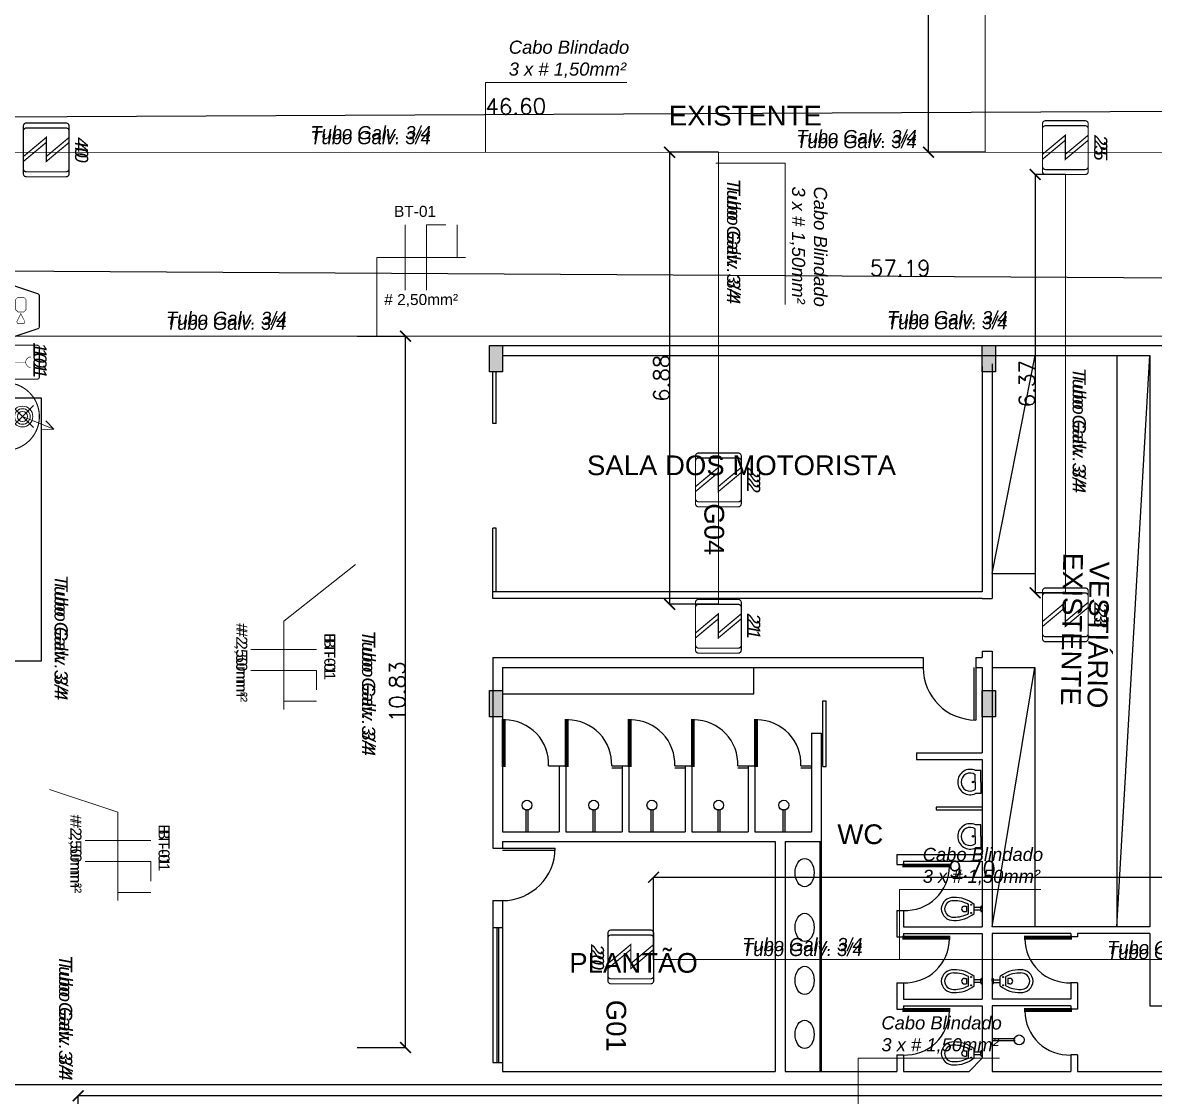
# Model space of a CAD drawing. Header units: metres. Extents: x -331 to 2982, y 362 to 2539.
# Drawn here: x 2897.21 to 2914.43, y 1408.17 to 1424.52 of the extents above; entities that cross this region are included whole.
import ezdxf
from ezdxf.enums import TextEntityAlignment as Align

# ---------------------------------------------------------------- set-up
doc = ezdxf.new("R2010")
doc.units = ezdxf.units.M
doc.layers.get('0').update_dxf_attribs({"color": 251})
doc.layers.get('Defpoints').update_dxf_attribs({"color": 251})
for name, color, linetype in [('DET. FUMAÇA', 1, 'Continuous'), ('Div', 251, 'Continuous'), ('Pis', 251, 'Continuous')]:
    doc.layers.add(name, color=color, linetype=linetype)
doc.styles.add('ARIAL', font='arial.ttf')
doc.styles.add('COTA', font='simplex.shx')
doc.styles.add('DESTAQUE', font='arial.ttf', dxfattribs={"height": 0.4})
doc.styles.get("Standard").update_dxf_attribs({"font": 'arial.ttf', "height": 0.3})
doc.dimstyles.new('EXEC_75', dxfattribs={"dimscale": 75, "dimtxt": 0.0032, "dimasz": 0.0022, "dimexe": 0, "dimexo": 0, "dimgap": 5e-05, "dimtad": 1, "dimzin": 4, "dimdsep": 46, "dimtxsty": 'COTA', "dimblk": 'ARCHTICK', "dimcen": 0, "dimclrd": 1, "dimclre": 1, "dimclrt": 2, "dimazin": 0, "dimtfac": 1, "dimtix": 1, "dimtmove": 2, "dimatfit": 3, "dimldrblk": 'DOT', "dimfxl": 1, "dimtvp": 1, "dimtolj": 1, "dimtzin": 0, "dimarcsym": 0})

# ---------------------------------------------------------------- blocks, each defined once
blk = doc.blocks.new('Detector de fumaça')
at = {"layer": 'DET. FUMAÇA', "linetype": 'Continuous', "lineweight": 15, "const_width": 0.0187}
blk.add_lwpolyline([(774.599, 539.816), (775.249, 539.816, -0.414214), (775.296, 539.769), (775.296, 539.167, -0.414214), (775.249, 539.12), (774.599, 539.12, -0.414214), (774.553, 539.167), (774.553, 539.769, -0.414214)], format="xyb", close=True, dxfattribs=at)
blk.add_lwpolyline([(774.773, 539.816), (775.064, 539.468), (774.773, 539.468), (775.064, 539.12)], dxfattribs=at)
blk = doc.blocks.new('WEW')
at = {"color": 1, "lineweight": 0, "true_color": 0xe60000}
for p, q in [((1781.244, 994.005), (1781.439, 994.482)), ((1781.439, 994.482), (1781.308, 994.36)), ((1781.439, 994.482), (1781.447, 994.302)), ((1781.075, 994.175), (1781.413, 993.836)), ((1781.413, 994.175), (1781.075, 993.836))]:
    blk.add_line(p, q, dxfattribs=at)
at = {"color": 1, "true_color": 0xe60000, "const_width": 0.0172}
for points in [[(1779.259, 993.747), (1780.023, 993.747, 0.511918), (1780.056, 993.793), (1779.907, 994.24, 0.322823), (1779.874, 994.263), (1779.408, 994.263, 0.322823), (1779.375, 994.24), (1779.226, 993.793, 0.511918)], [(1780.193, 994.263), (1780.641, 994.263, -0.414214), (1780.675, 994.229), (1780.675, 993.782, -0.414214), (1780.641, 993.747), (1780.193, 993.747, -0.414214), (1780.159, 993.782), (1780.159, 994.229, -0.414214)], [(1780.764, 993.748), (1781.724, 993.748, 0.435311), (1781.759, 993.784, 0.930949), (1780.73, 993.784, 0.435311)]]:
    blk.add_lwpolyline(points, format="xyb", close=True, dxfattribs=at)
at = {"color": 1, "true_color": 0xe60000, "const_width": 0.0086}
for points in [[(1779.463, 994.06), (1779.617, 994.06), (1779.652, 994.026), (1779.652, 993.936), (1779.617, 993.902), (1779.463, 993.902), (1779.428, 993.936), (1779.428, 994.026)], [(1779.832, 993.936), (1779.832, 994.026), (1779.802, 994.044), (1779.679, 993.981), (1779.802, 993.918)]]:
    blk.add_lwpolyline(points, close=True, dxfattribs=at)
for points in [[(1780.336, 994.135), (1780.338, 994.117), (1780.344, 994.099), (1780.351, 994.088), (1780.365, 994.073), (1780.373, 994.067), (1780.386, 994.06), (1780.397, 994.057), (1780.413, 994.055), (1780.421, 994.055), (1780.431, 994.056), (1780.45, 994.062), (1780.464, 994.07), (1780.477, 994.082), (1780.488, 994.096), (1780.494, 994.11), (1780.497, 994.122), (1780.498, 994.13), (1780.498, 994.136)], [(1780.417, 993.837), (1780.417, 994.055)]]:
    blk.add_lwpolyline(points, dxfattribs=at)
at = {"color": 1, "lineweight": 0, "true_color": 0xe60000}
for radius in [0.158, 0.119, 0.0774]:
    blk.add_circle((1781.244, 994.005), radius, dxfattribs=at)
blk = doc.blocks.new('rett')
at = {"color": 2, "linetype": 'Continuous', "lineweight": 15}
blk.add_line((813.966, 2203), (814.262, 2203), dxfattribs=at)
at = {"layer": 'Div', "color": 2, "linetype": 'Continuous', "lineweight": 15}
for p, q in [((813.645, 2202.003), (813.645, 2203)), ((813.966, 2202.003), (813.966, 2203)), ((814.435, 2202.502), (814.435, 2203))]:
    blk.add_line(p, q, dxfattribs=at)
blk.add_lwpolyline([(813.214, 2201.295), (813.214, 2202.502), (814.56, 2202.502)], dxfattribs=at)
at = {"layer": 'Div', "color": 2, "linetype": 'Continuous', "lineweight": 15, "char_height": 0.1683, "attachment_point": 1}
for s, insert in [('\\pxqc;\\PBT-01{\\fArial|b0|i1|c0|p34;  }', (808.19, 2203.569)), ('\\pxqc;\\P\\pi-0.92701,l1.92701,t1.92701;#^I2,50mm²', (808.198, 2202.227))]:
    blk.add_mtext_dynamic_manual_height_columns(s, width=11.20762, gutter_width=2.104, heights=[0], dxfattribs=dict(at, insert=insert))
blk = doc.blocks.new('derw')
at = {"layer": 'Div', "color": 2, "linetype": 'Continuous', "lineweight": 15}
blk.add_lwpolyline([(814.419, 2191.53), (814.419, 2192.589), (816.571, 2192.589)], dxfattribs=at)
at = {"layer": 'Div', "color": 2, "linetype": 'Continuous', "lineweight": 15, "insert": (814.772, 2193.224), "char_height": 0.2, "attachment_point": 1}
blk.add_mtext_dynamic_manual_height_columns('{\\fArial|b0|i1|c0|p34;Cabo Blindado \\P3 x # 1,50mm²}', width=13.3188, gutter_width=2.5, heights=[0], dxfattribs=at)
blk = doc.blocks.new('_ARCHTICK')
at = {"color": 0, "linetype": 'ByBlock', "const_width": 0.15}
blk.add_lwpolyline([(-0.5, -0.5), (0.5, 0.5)], dxfattribs=at)
blk = doc.blocks.new('*D121')
at = {"color": 1, "linetype": 'Continuous', "lineweight": -2, "transparency": 16777216}
for p, q in [((2911.857, 1427.912), (2910.993, 1427.912)), ((2910.993, 1422.545), (2910.993, 1427.912)), ((2911.857, 1422.545), (2910.993, 1422.545))]:
    blk.add_line(p, q, dxfattribs=at)
at = {"layer": 'Defpoints', "color": 0, "transparency": 16777216}
for p in [(2910.993, 1427.912), (2911.857, 1427.912), (2911.857, 1422.545)]:
    blk.add_point(p, dxfattribs=at)
at = {"color": 1, "lineweight": -2, "transparency": 16777216, "xscale": 0.165, "yscale": 0.165, "zscale": 0.165}
for p, rotation in [((2910.993, 1427.912), 90), ((2910.993, 1422.545), 270)]:
    blk.add_blockref('_ARCHTICK', p, dxfattribs=dict(at, rotation=rotation))
at = {"color": 2, "lineweight": 15, "transparency": 16777216, "insert": (2910.869, 1425.228), "char_height": 0.24, "attachment_point": 5, "rotation": 90, "style": 'COTA'}
blk.add_mtext('\\A1;5.37', dxfattribs=at)
blk = doc.blocks.new('_Dot')
at = {"color": 0, "linetype": 'ByBlock', "lineweight": -2}
blk.add_line((-0.5, 0), (-1, 0), dxfattribs=at)
at = {"color": 0, "linetype": 'ByBlock', "const_width": 0.5}
blk.add_lwpolyline([(-0.25, 0, 1), (0.25, 0, 1)], format="xyb", close=True, dxfattribs=at)
blk = doc.blocks.new('*D131')
at = {"color": 1, "linetype": 'Continuous', "lineweight": -2, "transparency": 16777216}
for p, q in [((2898.053, 1407.716), (2898.053, 1408.178)), ((2947.522, 1408.178), (2898.053, 1408.178)), ((2947.522, 1407.716), (2947.522, 1408.178))]:
    blk.add_line(p, q, dxfattribs=at)
at = {"layer": 'Defpoints', "color": 0, "transparency": 16777216}
for p in [(2898.053, 1408.178), (2898.053, 1407.716), (2947.522, 1407.716)]:
    blk.add_point(p, dxfattribs=at)
at = {"color": 1, "lineweight": -2, "transparency": 16777216, "xscale": 0.165, "yscale": 0.165, "zscale": 0.165, "rotation": 180}
blk.add_blockref('_ARCHTICK', (2898.053, 1408.178), dxfattribs=at)
at = {"color": 1, "lineweight": -2, "transparency": 16777216, "xscale": 0.165, "yscale": 0.165, "zscale": 0.165}
blk.add_blockref('_ARCHTICK', (2947.522, 1408.178), dxfattribs=at)
at = {"color": 2, "lineweight": 15, "transparency": 16777216, "insert": (2922.787, 1408.302), "char_height": 0.24, "attachment_point": 5, "style": 'COTA'}
blk.add_mtext('\\A1;49.47', dxfattribs=at)
blk = doc.blocks.new('*D135')
at = {"color": 1, "linetype": 'Continuous', "lineweight": -2, "transparency": 16777216}
for p, q in [((2913.077, 1422.205), (2912.617, 1422.205)), ((2912.617, 1422.205), (2912.617, 1415.835)), ((2913.077, 1415.835), (2912.617, 1415.835))]:
    blk.add_line(p, q, dxfattribs=at)
at = {"layer": 'Defpoints', "color": 0, "transparency": 16777216}
for p in [(2913.077, 1422.205), (2912.617, 1415.835), (2913.077, 1415.835)]:
    blk.add_point(p, dxfattribs=at)
at = {"color": 1, "lineweight": -2, "transparency": 16777216, "xscale": 0.165, "yscale": 0.165, "zscale": 0.165}
for p, rotation in [((2912.617, 1422.205), 90.00000000000409), ((2912.617, 1415.835), 270.0000000000041)]:
    blk.add_blockref('_ARCHTICK', p, dxfattribs=dict(at, rotation=rotation))
at = {"color": 2, "lineweight": 15, "transparency": 16777216, "insert": (2912.493, 1419.02), "char_height": 0.24, "attachment_point": 5, "rotation": 90, "style": 'COTA'}
blk.add_mtext('\\A1;6.37', dxfattribs=at)
blk = doc.blocks.new('*D136')
at = {"color": 1, "linetype": 'Continuous', "lineweight": -2, "transparency": 16777216}
for p, q in [((2907.796, 1422.545), (2907.054, 1422.545)), ((2907.054, 1422.545), (2907.054, 1415.662)), ((2907.796, 1415.662), (2907.054, 1415.662))]:
    blk.add_line(p, q, dxfattribs=at)
at = {"layer": 'Defpoints', "color": 0, "transparency": 16777216}
for p in [(2907.796, 1422.545), (2907.054, 1415.662), (2907.796, 1415.662)]:
    blk.add_point(p, dxfattribs=at)
at = {"color": 1, "lineweight": -2, "transparency": 16777216, "xscale": 0.165, "yscale": 0.165, "zscale": 0.165}
for p, rotation in [((2907.054, 1422.545), 90), ((2907.054, 1415.662), 270)]:
    blk.add_blockref('_ARCHTICK', p, dxfattribs=dict(at, rotation=rotation))
at = {"color": 2, "lineweight": 15, "transparency": 16777216, "insert": (2906.93, 1419.103), "char_height": 0.24, "attachment_point": 5, "rotation": 90, "style": 'COTA'}
blk.add_mtext('\\A1;6.88', dxfattribs=at)
blk = doc.blocks.new('*D137')
at = {"color": 1, "linetype": 'Continuous', "lineweight": -2, "transparency": 16777216}
for p, q in [((2928.01, 1423.227), (2881.415, 1423.009)), ((2928.013, 1422.617), (2928.01, 1423.227)), ((2881.418, 1422.399), (2881.415, 1423.009))]:
    blk.add_line(p, q, dxfattribs=at)
at = {"layer": 'Defpoints', "color": 0, "transparency": 16777216}
for p in [(2881.415, 1423.009), (2928.013, 1422.617), (2881.418, 1422.399)]:
    blk.add_point(p, dxfattribs=at)
at = {"color": 1, "lineweight": -2, "transparency": 16777216, "xscale": 0.165, "yscale": 0.165, "zscale": 0.165}
for p, rotation in [((2928.01, 1423.227), 0.2676024651313921), ((2881.415, 1423.009), 180.2676024651314)]:
    blk.add_blockref('_ARCHTICK', p, dxfattribs=dict(at, rotation=rotation))
at = {"color": 2, "lineweight": 15, "transparency": 16777216, "insert": (2904.712, 1423.242), "char_height": 0.24, "attachment_point": 5, "rotation": 0.2676, "style": 'COTA'}
blk.add_mtext('\\A1;46.60', dxfattribs=at)
blk = doc.blocks.new('*D142')
at = {"color": 1, "linetype": 'Continuous', "lineweight": -2, "transparency": 16777216}
for p, q in [((2881.964, 1419.745), (2881.97, 1420.829)), ((2881.97, 1420.829), (2939.157, 1420.487)), ((2939.15, 1419.403), (2939.157, 1420.487))]:
    blk.add_line(p, q, dxfattribs=at)
at = {"layer": 'Defpoints', "color": 0, "transparency": 16777216}
for p in [(2939.157, 1420.487), (2881.964, 1419.745), (2939.15, 1419.403)]:
    blk.add_point(p, dxfattribs=at)
at = {"color": 1, "lineweight": -2, "transparency": 16777216, "xscale": 0.165, "yscale": 0.165, "zscale": 0.165}
for p, rotation in [((2881.97, 1420.829), 179.6570397926686), ((2939.157, 1420.487), 359.6570397926686)]:
    blk.add_blockref('_ARCHTICK', p, dxfattribs=dict(at, rotation=rotation))
at = {"color": 2, "lineweight": 15, "transparency": 16777216, "insert": (2910.564, 1420.782), "char_height": 0.24, "attachment_point": 5, "rotation": 359.657, "style": 'COTA'}
blk.add_mtext('\\A1;57.19', dxfattribs=at)
blk = doc.blocks.new('*D143')
at = {"color": 1, "linetype": 'Continuous', "lineweight": -2, "transparency": 16777216}
for p, q in [((2902.297, 1419.745), (2903.034, 1419.745)), ((2903.034, 1408.913), (2903.034, 1419.745)), ((2902.297, 1408.913), (2903.034, 1408.913))]:
    blk.add_line(p, q, dxfattribs=at)
at = {"layer": 'Defpoints', "color": 0, "transparency": 16777216}
for p in [(2902.297, 1419.745), (2903.034, 1419.745), (2902.297, 1408.913)]:
    blk.add_point(p, dxfattribs=at)
at = {"color": 1, "lineweight": -2, "transparency": 16777216, "xscale": 0.165, "yscale": 0.165, "zscale": 0.165}
for p, rotation in [((2903.034, 1419.745), 90), ((2903.034, 1408.913), 270)]:
    blk.add_blockref('_ARCHTICK', p, dxfattribs=dict(at, rotation=rotation))
at = {"color": 2, "lineweight": 15, "transparency": 16777216, "insert": (2902.91, 1414.329), "char_height": 0.24, "attachment_point": 5, "rotation": 90, "style": 'COTA'}
blk.add_mtext('\\A1;10.83', dxfattribs=at)
blk = doc.blocks.new('*D154')
at = {"color": 1, "linetype": 'Continuous', "lineweight": -2, "transparency": 16777216}
for p, q in [((2906.81, 1410.254), (2906.81, 1411.506)), ((2906.81, 1411.506), (2916.507, 1411.506)), ((2916.507, 1410.254), (2916.507, 1411.506))]:
    blk.add_line(p, q, dxfattribs=at)
at = {"layer": 'Defpoints', "color": 0, "transparency": 16777216}
for p in [(2916.507, 1411.506), (2906.81, 1410.254), (2916.507, 1410.254)]:
    blk.add_point(p, dxfattribs=at)
at = {"color": 1, "lineweight": -2, "transparency": 16777216, "xscale": 0.165, "yscale": 0.165, "zscale": 0.165, "rotation": 180}
blk.add_blockref('_ARCHTICK', (2906.81, 1411.506), dxfattribs=at)
at = {"color": 1, "lineweight": -2, "transparency": 16777216, "xscale": 0.165, "yscale": 0.165, "zscale": 0.165}
blk.add_blockref('_ARCHTICK', (2916.507, 1411.506), dxfattribs=at)
at = {"color": 2, "lineweight": 15, "transparency": 16777216, "insert": (2911.659, 1411.63), "char_height": 0.24, "attachment_point": 5, "style": 'COTA'}
blk.add_mtext('\\A1;9.70', dxfattribs=at)
blk = doc.blocks.new('PILAR')
for p, q in [((-0.1, 0.2), (0.1, 0.2)), ((-0.1, -0.2), (-0.1, 0.2)), ((0.1, 0.2), (0.1, -0.2)), ((0.1, -0.2), (-0.1, -0.2))]:
    blk.add_line(p, q)
blk.add_solid([(-0.1, -0.2), (-0.1, 0.2), (0.1, -0.2), (0.1, 0.2)])

msp = doc.modelspace()

# ---------------------------------------------------------------- linework, layer by layer
at = {"lineweight": 0}
for p, q in [((2897.495, 1418.799), (2896.995, 1418.799)), ((2904.412, 1416.82), (2904.362, 1416.82)), ((2911.963, 1416.129), (2912.617, 1416.129)), ((2911.958, 1414.7), (2912.612, 1414.7)), ((2911.789, 1412.128), (2911.789, 1412.128)), ((2911.789, 1412.128), (2911.789, 1412.128)), ((2911.789, 1412.128), (2911.789, 1412.128)), ((2904.362, 1410.74), (2904.512, 1410.74)), ((2896.868, 1408.35), (2944.568, 1408.35))]:
    msp.add_line(p, q, dxfattribs=at)
at = {"color": 2, "linetype": 'Continuous', "lineweight": 15}
for p, q in [((2901.679, 1414.654), (2901.679, 1414.358)), ((2899.156, 1411.744), (2899.156, 1411.447))]:
    msp.add_line(p, q, dxfattribs=at)
at = {"layer": 'DET. FUMAÇA', "color": 3, "linetype": 'Continuous', "lineweight": 15}
msp.add_lwpolyline([(2939.15, 1419.399), (2939.15, 1419.745), (2881.964, 1419.745)], dxfattribs=at)
at = {"layer": 'Div', "color": 150, "linetype": 'Continuous', "lineweight": 0}
for p, q in [((2911.857, 1427.912), (2911.857, 1422.545)), ((2928.013, 1422.549), (2881.765, 1422.539)), ((2907.796, 1415.662), (2907.796, 1422.545)), ((2913.077, 1422.205), (2913.077, 1415.835)), ((2906.81, 1410.254), (2916.507, 1410.254))]:
    msp.add_line(p, q, dxfattribs=at)
at = {"layer": 'Div', "color": 2, "linetype": 'Continuous', "lineweight": 15}
for p, q in [((2900.681, 1414.975), (2901.679, 1414.975)), ((2900.681, 1414.654), (2901.679, 1414.654)), ((2901.18, 1414.186), (2901.679, 1414.186)), ((2898.158, 1412.064), (2899.156, 1412.064)), ((2898.158, 1411.744), (2899.156, 1411.744)), ((2898.657, 1411.275), (2899.156, 1411.275))]:
    msp.add_line(p, q, dxfattribs=at)
for points in [[(2902.275, 1416.266), (2901.18, 1415.407), (2901.18, 1414.06)], [(2897.617, 1412.841), (2898.657, 1412.496), (2898.657, 1411.15)]]:
    msp.add_lwpolyline(points, dxfattribs=at)
at = {"layer": 'Pis'}
for p, q in [((2904.362, 1419.6), (2914.612, 1419.6)), ((2904.512, 1419.45), (2914.362, 1419.45)), ((2911.962, 1419.323), (2911.962, 1415.75)), ((2911.963, 1416.129), (2912.617, 1419.45)), ((2912.617, 1419.45), (2912.617, 1416.129)), ((2913.862, 1419.45), (2913.862, 1410.75)), ((2913.862, 1410.75), (2914.362, 1419.45)), ((2914.362, 1419.45), (2914.362, 1414.7)), ((2904.362, 1418.414), (2904.362, 1419.2)), ((2904.412, 1418.414), (2904.412, 1419.2)), ((2911.812, 1419.28), (2911.812, 1415.85)), ((2897.495, 1418.799), (2896.995, 1418.799)), ((2897.495, 1414.799), (2897.495, 1418.799)), ((2904.412, 1418.414), (2904.362, 1418.414)), ((2904.412, 1416.82), (2904.362, 1416.82)), ((2904.362, 1415.85), (2904.362, 1416.82)), ((2904.412, 1415.85), (2904.412, 1416.82)), ((2911.963, 1416.129), (2912.617, 1416.129)), ((2911.812, 1415.85), (2904.362, 1415.85)), ((2904.362, 1415.75), (2904.362, 1415.85)), ((2911.812, 1415.75), (2904.362, 1415.75)), ((2911.812, 1415.75), (2911.962, 1415.75)), ((2904.362, 1414.85), (2904.362, 1411.95)), ((2904.362, 1414.85), (2910.912, 1414.85)), ((2910.912, 1414.85), (2910.912, 1414.7)), ((2911.712, 1414.85), (2911.812, 1414.85)), ((2911.712, 1414.85), (2911.712, 1414.7)), ((2911.812, 1414.95), (2911.812, 1414.85)), ((2911.812, 1414.95), (2911.962, 1414.95)), ((2911.962, 1414.95), (2911.962, 1414.7)), ((2896.995, 1414.799), (2897.495, 1414.799)), ((2904.512, 1414.7), (2904.512, 1412.2)), ((2904.512, 1414.7), (2904.512, 1414.025)), ((2904.512, 1414.7), (2910.912, 1414.7)), ((2904.562, 1414.7), (2909.262, 1414.7)), ((2908.337, 1414.3), (2908.337, 1414.7)), ((2911.682, 1414.7), (2911.682, 1413.9)), ((2911.712, 1414.7), (2911.812, 1414.7)), ((2911.712, 1414.7), (2911.712, 1413.9)), ((2911.812, 1414.7), (2911.812, 1413.4)), ((2911.958, 1414.7), (2912.612, 1414.7)), ((2911.962, 1414.7), (2911.962, 1410.75)), ((2911.962, 1410.75), (2912.612, 1414.7)), ((2912.612, 1414.7), (2912.612, 1410.75)), ((2914.362, 1414.7), (2914.362, 1410.75)), ((2904.512, 1414.3), (2908.337, 1414.3)), ((2909.387, 1413.19), (2909.387, 1414.19)), ((2909.387, 1414.19), (2909.437, 1414.19)), ((2909.437, 1413.19), (2909.437, 1414.19)), ((2909.212, 1413.7), (2909.362, 1413.7)), ((2909.212, 1413.7), (2909.212, 1412.2)), ((2909.362, 1413.7), (2909.362, 1412.05)), ((2910.812, 1413.4), (2911.812, 1413.4)), ((2910.812, 1413.4), (2910.812, 1413.3)), ((2910.812, 1413.3), (2911.812, 1413.3)), ((2911.812, 1413.3), (2911.812, 1411.85)), ((2905.212, 1413.2), (2905.372, 1413.2)), ((2905.372, 1413.2), (2905.472, 1413.2)), ((2905.372, 1413.2), (2905.372, 1412.2)), ((2905.472, 1413.2), (2905.472, 1412.2)), ((2906.172, 1413.2), (2906.332, 1413.2)), ((2906.172, 1413.17), (2906.332, 1413.17)), ((2906.332, 1413.2), (2906.432, 1413.2)), ((2906.332, 1413.2), (2906.332, 1412.2)), ((2906.432, 1413.2), (2906.432, 1412.2)), ((2907.132, 1413.2), (2907.292, 1413.2)), ((2907.132, 1413.17), (2907.292, 1413.17)), ((2907.292, 1413.2), (2907.392, 1413.2)), ((2907.292, 1413.2), (2907.292, 1412.2)), ((2907.392, 1413.2), (2907.392, 1412.2)), ((2908.092, 1413.2), (2908.252, 1413.2)), ((2908.092, 1413.17), (2908.252, 1413.17)), ((2908.252, 1413.2), (2908.352, 1413.2)), ((2908.252, 1413.2), (2908.252, 1412.2)), ((2908.352, 1413.2), (2908.352, 1412.2)), ((2909.052, 1413.2), (2909.212, 1413.2)), ((2909.052, 1413.17), (2909.212, 1413.17)), ((2909.387, 1413.19), (2909.437, 1413.19)), ((2911.789, 1413.131), (2911.71, 1413.131)), ((2911.789, 1412.955), (2911.789, 1413.131)), ((2911.706, 1412.955), (2911.706, 1413.068)), ((2911.706, 1412.955), (2911.706, 1412.843)), ((2911.789, 1412.955), (2911.789, 1412.955)), ((2911.789, 1412.955), (2911.789, 1412.955)), ((2911.789, 1412.955), (2911.789, 1412.955)), ((2911.789, 1412.955), (2911.789, 1412.779)), ((2911.789, 1412.779), (2911.71, 1412.779)), ((2904.868, 1412.541), (2904.868, 1412.2)), ((2904.898, 1412.541), (2904.898, 1412.2)), ((2905.885, 1412.541), (2905.885, 1412.2)), ((2905.915, 1412.541), (2905.915, 1412.2)), ((2906.77, 1412.541), (2906.77, 1412.2)), ((2906.8, 1412.541), (2906.8, 1412.2)), ((2907.786, 1412.541), (2907.786, 1412.2)), ((2907.816, 1412.541), (2907.816, 1412.2)), ((2908.778, 1412.541), (2908.778, 1412.2)), ((2908.808, 1412.541), (2908.808, 1412.2)), ((2911.812, 1412.575), (2911.112, 1412.575)), ((2911.112, 1412.575), (2911.112, 1412.531)), ((2911.112, 1412.531), (2911.812, 1412.531)), ((2911.789, 1412.304), (2911.71, 1412.304)), ((2911.789, 1412.128), (2911.789, 1412.304)), ((2904.512, 1412.2), (2905.372, 1412.2)), ((2905.472, 1412.2), (2906.332, 1412.2)), ((2906.432, 1412.2), (2907.292, 1412.2)), ((2907.392, 1412.2), (2908.252, 1412.2)), ((2908.352, 1412.2), (2909.212, 1412.2)), ((2911.706, 1412.128), (2911.706, 1412.241)), ((2911.706, 1412.128), (2911.706, 1412.016)), ((2911.789, 1412.128), (2911.789, 1411.952)), ((2911.789, 1412.128), (2911.789, 1412.128)), ((2911.789, 1412.128), (2911.789, 1412.128)), ((2911.789, 1412.128), (2911.789, 1412.128)), ((2904.362, 1411.95), (2904.512, 1411.95)), ((2904.512, 1412.05), (2904.512, 1411.95)), ((2904.512, 1412.05), (2908.662, 1412.05)), ((2904.512, 1411.95), (2905.312, 1411.95)), ((2904.512, 1411.92), (2905.312, 1411.92)), ((2908.662, 1412.05), (2908.662, 1408.55)), ((2908.812, 1412.05), (2909.362, 1412.05)), ((2908.812, 1412.05), (2908.812, 1408.55)), ((2909.341, 1412.05), (2909.341, 1408.55)), ((2909.362, 1412.05), (2909.362, 1408.55)), ((2911.789, 1411.952), (2911.71, 1411.952)), ((2910.512, 1411.85), (2911.812, 1411.85)), ((2910.512, 1411.85), (2910.512, 1411.7)), ((2910.612, 1411.75), (2911.812, 1411.75)), ((2910.612, 1411.75), (2910.612, 1411.7)), ((2911.812, 1411.75), (2911.812, 1410.75)), ((2910.512, 1411.7), (2910.612, 1411.7)), ((2904.362, 1411.15), (2904.362, 1410.74)), ((2904.362, 1411.15), (2904.512, 1411.15)), ((2904.512, 1411.15), (2904.512, 1410.74)), ((2911.541, 1411.065), (2911.571, 1411.065)), ((2911.571, 1411.065), (2911.571, 1410.983)), ((2911.602, 1410.954), (2911.602, 1411.094)), ((2911.689, 1410.954), (2911.689, 1411.094)), ((2911.789, 1411.044), (2911.789, 1411.055)), ((2911.809, 1411.064), (2911.799, 1411.064)), ((2911.809, 1411.024), (2911.809, 1411.064)), ((2910.512, 1411), (2910.512, 1410.6)), ((2910.512, 1411), (2910.612, 1411)), ((2910.612, 1411), (2910.612, 1410.75)), ((2911.541, 1410.983), (2911.571, 1410.983)), ((2911.789, 1411.044), (2911.689, 1411.044)), ((2911.789, 1411.004), (2911.689, 1411.004)), ((2911.789, 1411.004), (2911.789, 1411.044)), ((2911.789, 1411.004), (2911.789, 1410.993)), ((2911.809, 1410.983), (2911.799, 1410.983)), ((2911.809, 1411.024), (2911.809, 1410.983)), ((2904.362, 1410.74), (2904.512, 1410.74)), ((2904.362, 1410.74), (2904.362, 1408.686)), ((2904.422, 1410.74), (2904.422, 1408.686)), ((2904.452, 1410.74), (2904.452, 1408.686)), ((2904.512, 1410.74), (2904.512, 1408.686)), ((2910.612, 1410.75), (2911.812, 1410.75)), ((2914.362, 1410.75), (2911.962, 1410.75)), ((2910.512, 1410.6), (2910.612, 1410.6)), ((2910.612, 1410.65), (2911.812, 1410.65)), ((2910.612, 1410.65), (2910.612, 1410.6)), ((2911.812, 1410.65), (2911.812, 1409.65)), ((2913.162, 1410.65), (2911.962, 1410.65)), ((2911.962, 1410.65), (2911.962, 1409.65)), ((2913.162, 1410.65), (2913.162, 1410.6)), ((2913.262, 1410.6), (2913.162, 1410.6)), ((2913.262, 1410.65), (2913.262, 1410.6)), ((2914.362, 1410.65), (2913.262, 1410.65)), ((2914.362, 1410.65), (2914.362, 1409.55)), ((2910.512, 1409.9), (2910.512, 1409.5)), ((2910.512, 1409.9), (2910.612, 1409.9)), ((2910.612, 1409.9), (2910.612, 1409.65)), ((2911.541, 1409.965), (2911.571, 1409.965)), ((2911.541, 1409.883), (2911.571, 1409.883)), ((2911.571, 1409.965), (2911.571, 1409.883)), ((2911.602, 1409.854), (2911.602, 1409.994)), ((2911.689, 1409.854), (2911.689, 1409.994)), ((2911.789, 1409.944), (2911.689, 1409.944)), ((2911.789, 1409.904), (2911.689, 1409.904)), ((2911.789, 1409.944), (2911.789, 1409.955)), ((2911.789, 1409.904), (2911.789, 1409.944)), ((2911.789, 1409.904), (2911.789, 1409.893)), ((2911.809, 1409.964), (2911.799, 1409.964)), ((2911.809, 1409.883), (2911.799, 1409.883)), ((2911.809, 1409.924), (2911.809, 1409.964)), ((2911.809, 1409.924), (2911.809, 1409.883)), ((2911.965, 1409.964), (2911.975, 1409.964)), ((2911.965, 1409.924), (2911.965, 1409.964)), ((2911.965, 1409.924), (2911.965, 1409.883)), ((2911.965, 1409.883), (2911.975, 1409.883)), ((2911.985, 1409.944), (2911.985, 1409.955)), ((2911.985, 1409.904), (2911.985, 1409.944)), ((2911.985, 1409.944), (2912.085, 1409.944)), ((2911.985, 1409.904), (2912.085, 1409.904)), ((2911.985, 1409.904), (2911.985, 1409.893)), ((2912.085, 1409.854), (2912.085, 1409.994)), ((2912.172, 1409.854), (2912.172, 1409.994)), ((2912.203, 1409.965), (2912.203, 1409.883)), ((2912.233, 1409.965), (2912.203, 1409.965)), ((2912.233, 1409.883), (2912.203, 1409.883)), ((2913.262, 1409.9), (2913.162, 1409.9)), ((2913.162, 1409.9), (2913.162, 1409.65)), ((2913.262, 1409.9), (2913.262, 1409.5)), ((2910.612, 1409.65), (2911.812, 1409.65)), ((2910.612, 1409.55), (2911.812, 1409.55)), ((2910.612, 1409.55), (2910.612, 1409.5)), ((2911.812, 1409.55), (2911.812, 1408.751)), ((2913.162, 1409.65), (2911.962, 1409.65)), ((2913.162, 1409.55), (2911.962, 1409.55)), ((2911.962, 1409.55), (2911.962, 1408.55)), ((2913.162, 1409.55), (2913.162, 1409.5)), ((2914.362, 1409.55), (2914.622, 1409.55)), ((2910.512, 1409.5), (2910.612, 1409.5)), ((2913.262, 1409.5), (2913.162, 1409.5)), ((2912.312, 1409.044), (2911.971, 1409.044)), ((2912.312, 1409.014), (2911.971, 1409.014)), ((2911.541, 1408.865), (2911.571, 1408.865)), ((2911.571, 1408.865), (2911.571, 1408.783)), ((2911.602, 1408.754), (2911.602, 1408.894)), ((2911.689, 1408.754), (2911.689, 1408.894)), ((2911.789, 1408.844), (2911.689, 1408.844)), ((2911.789, 1408.844), (2911.789, 1408.855)), ((2911.789, 1408.804), (2911.789, 1408.844)), ((2911.809, 1408.864), (2911.799, 1408.864)), ((2911.809, 1408.824), (2911.809, 1408.864)), ((2911.809, 1408.824), (2911.809, 1408.783)), ((2904.362, 1408.686), (2904.512, 1408.686)), ((2904.512, 1408.686), (2904.512, 1408.55)), ((2910.512, 1408.8), (2910.512, 1408.55)), ((2910.512, 1408.8), (2910.612, 1408.8)), ((2910.612, 1408.8), (2910.612, 1408.55)), ((2911.541, 1408.783), (2911.571, 1408.783)), ((2911.611, 1408.55), (2911.812, 1408.751)), ((2911.789, 1408.804), (2911.689, 1408.804)), ((2911.789, 1408.804), (2911.789, 1408.793)), ((2911.809, 1408.783), (2911.799, 1408.783)), ((2913.262, 1408.8), (2913.162, 1408.8)), ((2913.162, 1408.8), (2913.162, 1408.55)), ((2913.262, 1408.8), (2913.262, 1408.55)), ((2904.512, 1408.55), (2908.662, 1408.55)), ((2908.812, 1408.55), (2910.512, 1408.55)), ((2910.612, 1408.55), (2911.611, 1408.55)), ((2911.962, 1408.55), (2913.162, 1408.55)), ((2913.262, 1408.55), (2914.362, 1408.55)), ((2914.362, 1408.55), (2917.662, 1408.55)), ((2896.868, 1408.35), (2944.568, 1408.35))]:
    msp.add_line(p, q, dxfattribs=at)
at = {"layer": 'Pis', "const_width": 0.03}
for points in [[(2904.512, 1413.2), (2904.542, 1413.2), (2904.542, 1413.9), (2904.512, 1413.9)], [(2905.472, 1413.2), (2905.502, 1413.2), (2905.502, 1413.9), (2905.472, 1413.9)], [(2906.432, 1413.2), (2906.462, 1413.2), (2906.462, 1413.9), (2906.432, 1413.9)], [(2907.392, 1413.2), (2907.422, 1413.2), (2907.422, 1413.9), (2907.392, 1413.9)], [(2908.352, 1413.2), (2908.382, 1413.2), (2908.382, 1413.9), (2908.352, 1413.9)], [(2910.612, 1411.7), (2910.612, 1411.67), (2911.312, 1411.67), (2911.312, 1411.7)], [(2910.612, 1410.6), (2910.612, 1410.57), (2911.312, 1410.57), (2911.312, 1410.6)], [(2913.162, 1410.6), (2913.162, 1410.57), (2912.462, 1410.57), (2912.462, 1410.6)], [(2910.612, 1409.5), (2910.612, 1409.47), (2911.312, 1409.47), (2911.312, 1409.5)], [(2913.162, 1409.5), (2913.162, 1409.47), (2912.462, 1409.47), (2912.462, 1409.5)]]:
    msp.add_lwpolyline(points, close=True, dxfattribs=at)
at = {"layer": 'Pis'}
for centre, radius in [((2911.671, 1412.956), 0.0114), ((2904.883, 1412.603), 0.075), ((2905.899, 1412.603), 0.075), ((2906.784, 1412.603), 0.075), ((2907.801, 1412.603), 0.075), ((2908.792, 1412.603), 0.075), ((2911.671, 1412.129), 0.0114), ((2911.643, 1411.086), 0.00707), ((2911.643, 1410.962), 0.00707), ((2911.643, 1409.986), 0.00707), ((2911.643, 1409.862), 0.00707), ((2912.131, 1409.986), 0.00707), ((2912.131, 1409.862), 0.00707), ((2912.374, 1409.03), 0.075), ((2911.643, 1408.886), 0.00707), ((2911.643, 1408.762), 0.00707)]:
    msp.add_circle(centre, radius, dxfattribs=at)
for centre, radius, start, end in [((2911.712, 1414.7), 0.8, 180, 270), ((2904.542, 1413.23), 0.671, 357.4911, 90), ((2905.502, 1413.23), 0.671, 357.4911, 90), ((2906.462, 1413.23), 0.671, 357.4911, 90), ((2907.422, 1413.23), 0.671, 357.4911, 90), ((2908.382, 1413.23), 0.671, 357.4911, 90), ((2911.63, 1412.958), 0.191, 65.1808, 180.8894), ((2911.63, 1412.952), 0.191, 179.1106, 294.8192), ((2911.627, 1412.955), 0.138, 54.8924, 179.8499), ((2911.627, 1412.955), 0.138, 180.1501, 305.1076), ((2911.63, 1412.131), 0.191, 65.1808, 180.8894), ((2911.627, 1412.128), 0.138, 54.8924, 179.8499), ((2911.63, 1412.125), 0.191, 179.1106, 294.8192), ((2911.627, 1412.128), 0.138, 180.1501, 305.1076), ((2904.512, 1411.95), 0.8, 270, 0), ((2910.641, 1411.67), 0.671, 267.4911, 360), ((2911.368, 1411.02), 0.179, 86.6811, 178.7962), ((2911.368, 1411.02), 0.129, 86.6811, 178.7962), ((2911.395, 1410.734), 0.464, 50.6979, 92.0637), ((2911.395, 1410.734), 0.414, 60.1325, 92.0637), ((2911.539, 1411.022), 0.043, 86.6811, 178.7962), ((2911.799, 1411.055), 0.00935, 90, 180), ((2911.368, 1411.028), 0.179, 181.2038, 273.3189), ((2911.368, 1411.028), 0.129, 181.2038, 273.3189), ((2911.395, 1411.313), 0.464, 267.9363, 309.3021), ((2911.395, 1411.313), 0.414, 267.9363, 299.8675), ((2911.539, 1411.026), 0.043, 181.2038, 273.3189), ((2911.799, 1410.993), 0.00935, 180, 270), ((2910.641, 1410.57), 0.671, 267.4911, 360), ((2913.133, 1410.57), 0.671, 180, 272.5089), ((2911.368, 1409.92), 0.179, 86.6811, 178.7962), ((2911.368, 1409.92), 0.129, 86.6811, 178.7962), ((2911.395, 1409.634), 0.464, 50.6979, 92.0637), ((2911.395, 1409.634), 0.414, 60.1325, 92.0637), ((2912.379, 1409.634), 0.464, 87.9363, 129.3021), ((2912.379, 1409.634), 0.414, 87.9363, 119.8675), ((2912.406, 1409.92), 0.179, 1.2038, 93.3189), ((2912.406, 1409.92), 0.129, 1.2038, 93.3189), ((2911.368, 1409.928), 0.179, 181.2038, 273.3189), ((2911.368, 1409.928), 0.129, 181.2038, 273.3189), ((2911.395, 1410.213), 0.464, 267.9363, 309.3021), ((2911.395, 1410.213), 0.414, 267.9363, 299.8675), ((2911.539, 1409.922), 0.043, 86.6811, 178.7962), ((2911.539, 1409.926), 0.043, 181.2038, 273.3189), ((2911.799, 1409.955), 0.00935, 90, 180), ((2911.799, 1409.893), 0.00935, 180, 270), ((2911.975, 1409.955), 0.00935, 0, 90), ((2911.975, 1409.893), 0.00935, 270, 0), ((2912.379, 1410.213), 0.464, 230.6979, 272.0637), ((2912.379, 1410.213), 0.414, 240.1325, 272.0637), ((2912.235, 1409.922), 0.043, 1.2038, 93.3189), ((2912.235, 1409.926), 0.043, 266.6811, 358.7962), ((2912.406, 1409.928), 0.179, 266.6811, 358.7962), ((2912.406, 1409.928), 0.129, 266.6811, 358.7962), ((2910.641, 1409.47), 0.671, 267.4911, 360), ((2913.133, 1409.47), 0.671, 180, 272.5089), ((2911.368, 1408.82), 0.179, 86.6811, 178.7962), ((2911.395, 1408.534), 0.464, 50.6979, 92.0637), ((2911.368, 1408.828), 0.179, 181.2038, 273.3189), ((2911.368, 1408.82), 0.129, 86.6811, 178.7962), ((2911.368, 1408.828), 0.129, 181.2038, 273.3189), ((2911.395, 1408.534), 0.414, 60.1325, 92.0637), ((2911.539, 1408.822), 0.043, 86.6811, 178.7962), ((2911.539, 1408.826), 0.043, 181.2038, 273.3189), ((2911.799, 1408.855), 0.00935, 90, 180), ((2911.395, 1409.113), 0.464, 267.9363, 309.3021), ((2911.395, 1409.113), 0.414, 267.9363, 299.8675), ((2911.799, 1408.793), 0.00935, 180, 270)]:
    msp.add_arc(centre, radius, start, end, dxfattribs=at)
for centre in [(2909.109, 1411.576), (2909.109, 1410.742), (2909.109, 1409.935), (2909.109, 1409.114)]:
    msp.add_ellipse(centre, major_axis=(0, 0.215), ratio=0.672727, dxfattribs=at)

# ---------------------------------------------------------------- block references
at = {"lineweight": 0, "rotation": 270}
msp.add_blockref('WEW', (1903.199, 3199.765), dxfattribs=at)
at = {"layer": 'DET. FUMAÇA', "linetype": 'Continuous', "lineweight": 0, "rotation": 270}
for p in [(2358.098, 2197.543), (2373.609, 2197.577), (2373.609, 2197.501), (2358.098, 2197.467), (2368.328, 2192.518), (2368.328, 2192.442), (2373.609, 2190.464), (2368.328, 2190.29), (2373.609, 2190.388), (2368.328, 2190.214), (2366.995, 2185.255), (2366.995, 2185.179)]:
    msp.add_blockref('Detector de fumaça', p, dxfattribs=at)
at = {"layer": 'Div', "color": 150, "linetype": 'Continuous', "lineweight": 15}
for name, p in [('derw', (2089.834, -768.98)), ('rett', (2089.386, -781.56)), ('derw', (2096.134, -781.27)), ('derw', (2095.505, -783.835))]:
    msp.add_blockref(name, p, dxfattribs=at)
at = {"layer": 'Div', "color": 150, "linetype": 'Continuous', "lineweight": 15, "rotation": 270}
msp.add_blockref('derw', (716.226, 2236.795), dxfattribs=at)
at = {"layer": 'Pis'}
for p in [(2904.412, 1419.4), (2911.912, 1419.4), (2904.412, 1414.15), (2911.912, 1414.15)]:
    msp.add_blockref('PILAR', p, dxfattribs=at)

# ---------------------------------------------------------------- texts
at = {"layer": 'Div', "color": 2, "linetype": 'Continuous', "lineweight": 0, "char_height": 0.2, "attachment_point": 1}
for insert in [(2901.587, 1422.943), (2901.587, 1422.867), (2908.983, 1422.883), (2908.983, 1422.807), (2899.39, 1420.117), (2899.39, 1420.041), (2910.364, 1420.126), (2910.364, 1420.05), (2908.158, 1410.582), (2913.713, 1410.535), (2908.158, 1410.506), (2913.713, 1410.459)]:
    msp.add_mtext_dynamic_manual_height_columns('{\\fArial|b0|i1|c0|p34;Tubo Galv. 3/4 }', width=13.3188, gutter_width=2.5, heights=[0], dxfattribs=dict(at, insert=insert))
at = {"layer": 'Div', "color": 3, "linetype": 'Continuous', "lineweight": 0, "char_height": 0.2, "attachment_point": 1, "rotation": 270}
for s, insert in [('{\\fArial|b0|i1|c0|p34;40}', (2898.204, 1422.773)), ('{\\fArial|b0|i1|c0|p34;25}', (2913.716, 1422.806)), ('{\\fArial|b0|i1|c0|p34;40}', (2898.204, 1422.697)), ('{\\fArial|b0|i1|c0|p34;25}', (2913.716, 1422.73)), ('{\\fArial|b0|i1|c0|p34;101}', (2897.572, 1419.647)), ('{\\fArial|b0|i1|c0|p34;101}', (2897.572, 1419.571)), ('{\\fArial|b0|i1|c0|p34;22}', (2908.434, 1417.747)), ('{\\fArial|b0|i1|c0|p34;22}', (2908.434, 1417.671)), ('{\\fArial|b0|i1|c0|p34;23}', (2913.716, 1415.693)), ('{\\fArial|b0|i1|c0|p34;23}', (2913.716, 1415.617)), ('{\\fArial|b0|i1|c0|p34;21}', (2908.434, 1415.52)), ('{\\fArial|b0|i1|c0|p34;21}', (2908.434, 1415.444)), ('{\\fArial|b0|i1|c0|p34;20}', (2906.056, 1410.484)), ('{\\fArial|b0|i1|c0|p34;20}', (2906.056, 1410.408))]:
    msp.add_mtext_dynamic_manual_height_columns(s, width=13.3188, gutter_width=2.5, heights=[0], dxfattribs=dict(at, insert=insert))
at = {"layer": 'Div', "color": 2, "linetype": 'Continuous', "lineweight": 0, "char_height": 0.2, "attachment_point": 1, "rotation": 270}
for insert in [(2908.128, 1422.141), (2908.128, 1422.065), (2913.388, 1419.263), (2913.388, 1419.187), (2897.893, 1416.109), (2897.893, 1416.033), (2902.573, 1415.262), (2902.573, 1415.186), (2897.961, 1410.32), (2897.961, 1410.244)]:
    msp.add_mtext_dynamic_manual_height_columns('{\\fArial|b0|i1|c0|p34;Tubo Galv. 3/4 }', width=13.3188, gutter_width=2.5, heights=[0], dxfattribs=dict(at, insert=insert))
at = {"layer": 'Div', "color": 2, "linetype": 'Continuous', "lineweight": 15, "char_height": 0.1683, "attachment_point": 1, "rotation": 270}
for s, insert in [('\\pxqc;\\P\\pi-0.92701,l1.92701,t1.92701;#^I2,50mm²', (2900.906, 1420.498)), ('\\pxqc;\\P\\pi-0.92701,l1.92701,t1.92701;#^I2,50mm²', (2900.906, 1420.422)), ('\\pxqc;\\PBT-01{\\fArial|b0|i1|c0|p34;  }', (2902.247, 1420.506)), ('\\pxqc;\\PBT-01{\\fArial|b0|i1|c0|p34;  }', (2902.247, 1420.43)), ('\\pxqc;\\P\\pi-0.92701,l1.92701,t1.92701;#^I2,50mm²', (2898.383, 1417.588)), ('\\pxqc;\\P\\pi-0.92701,l1.92701,t1.92701;#^I2,50mm²', (2898.383, 1417.512)), ('\\pxqc;\\PBT-01{\\fArial|b0|i1|c0|p34;  }', (2899.724, 1417.595)), ('\\pxqc;\\PBT-01{\\fArial|b0|i1|c0|p34;  }', (2899.724, 1417.519))]:
    msp.add_mtext_dynamic_manual_height_columns(s, width=11.20762, gutter_width=2.104, heights=[0], dxfattribs=dict(at, insert=insert))
at = {"layer": 'Pis', "extrusion": (4.419e-08, -0.000301309, 1), "style": 'DESTAQUE'}
for s, p in [('EXISTENTE', (2908.206, 1423.102, -0.429)), ('SALA DOS MOTORISTA ', (2908.206, 1417.778, -0.427))]:
    msp.add_text(s, height=0.3, dxfattribs=at).set_placement(p, align=Align.MIDDLE_CENTER)
at = {"layer": 'Pis', "style": 'ARIAL'}
for s, p in [('G04', (2907.583, 1416.804)), ('G01', (2906.092, 1409.244))]:
    msp.add_text(s, height=0.3, rotation=270, dxfattribs=at).set_placement(p, align=Align.CENTER)
at = {"layer": 'Pis', "style": 'DESTAQUE'}
for s, rotation, p in [('EXISTENTE', 269.1055, (2913.046, 1416.45)), ('VESTIÁRIO', 269.1055, (2913.448, 1416.315)), ('WC ', 360, (2909.607, 1412.011)), ('PLANTÃO', 360, (2905.527, 1410.052))]:
    msp.add_text(s, height=0.3, rotation=rotation, dxfattribs=at).set_placement(p)

# ---------------------------------------------------------------- dimensions: what is measured, and where the dimension line sits
at = {"color": 30, "linetype": 'Continuous', "lineweight": 15, "true_color": 0xf8991e}
dim = msp.add_linear_dim(base=(2910.993, 1427.912), p1=(2911.857, 1422.545), p2=(2911.857, 1427.912), angle=90, dimstyle='EXEC_75', dxfattribs=at)
dim.commit()
dim.dimension.update_dxf_attribs({"geometry": '*D121', "text_midpoint": (2910.869, 1425.228)})
for p1, p2, distance, picture, middle in [((2928.013, 1422.617), (2881.418, 1422.399), -0.61, '*D137', (2904.712, 1423.242)), ((2907.796, 1422.545), (2907.796, 1415.662), -0.742, '*D136', (2906.93, 1419.103)), ((2913.077, 1422.205), (2913.077, 1415.835), -0.461, '*D135', (2912.493, 1419.02)), ((2881.964, 1419.745), (2939.15, 1419.403), 1.084, '*D142', (2910.564, 1420.782)), ((2902.297, 1408.913), (2902.297, 1419.745), -0.737, '*D143', (2902.91, 1414.329)), ((2947.522, 1407.716), (2898.053, 1407.716), -0.462, '*D131', (2922.787, 1408.302))]:
    dim = msp.add_aligned_dim(p1=p1, p2=p2, distance=distance, dimstyle='EXEC_75', dxfattribs=at)
    dim.commit()
    dim.dimension.update_dxf_attribs({"geometry": picture, "text_midpoint": middle})
dim = msp.add_linear_dim(base=(2916.507, 1411.506), p1=(2906.81, 1410.254), p2=(2916.507, 1410.254), dimstyle='EXEC_75', dxfattribs=at)
dim.commit()
dim.dimension.update_dxf_attribs({"geometry": '*D154', "text_midpoint": (2911.659, 1411.63)})

doc.saveas('drawing.dxf')
